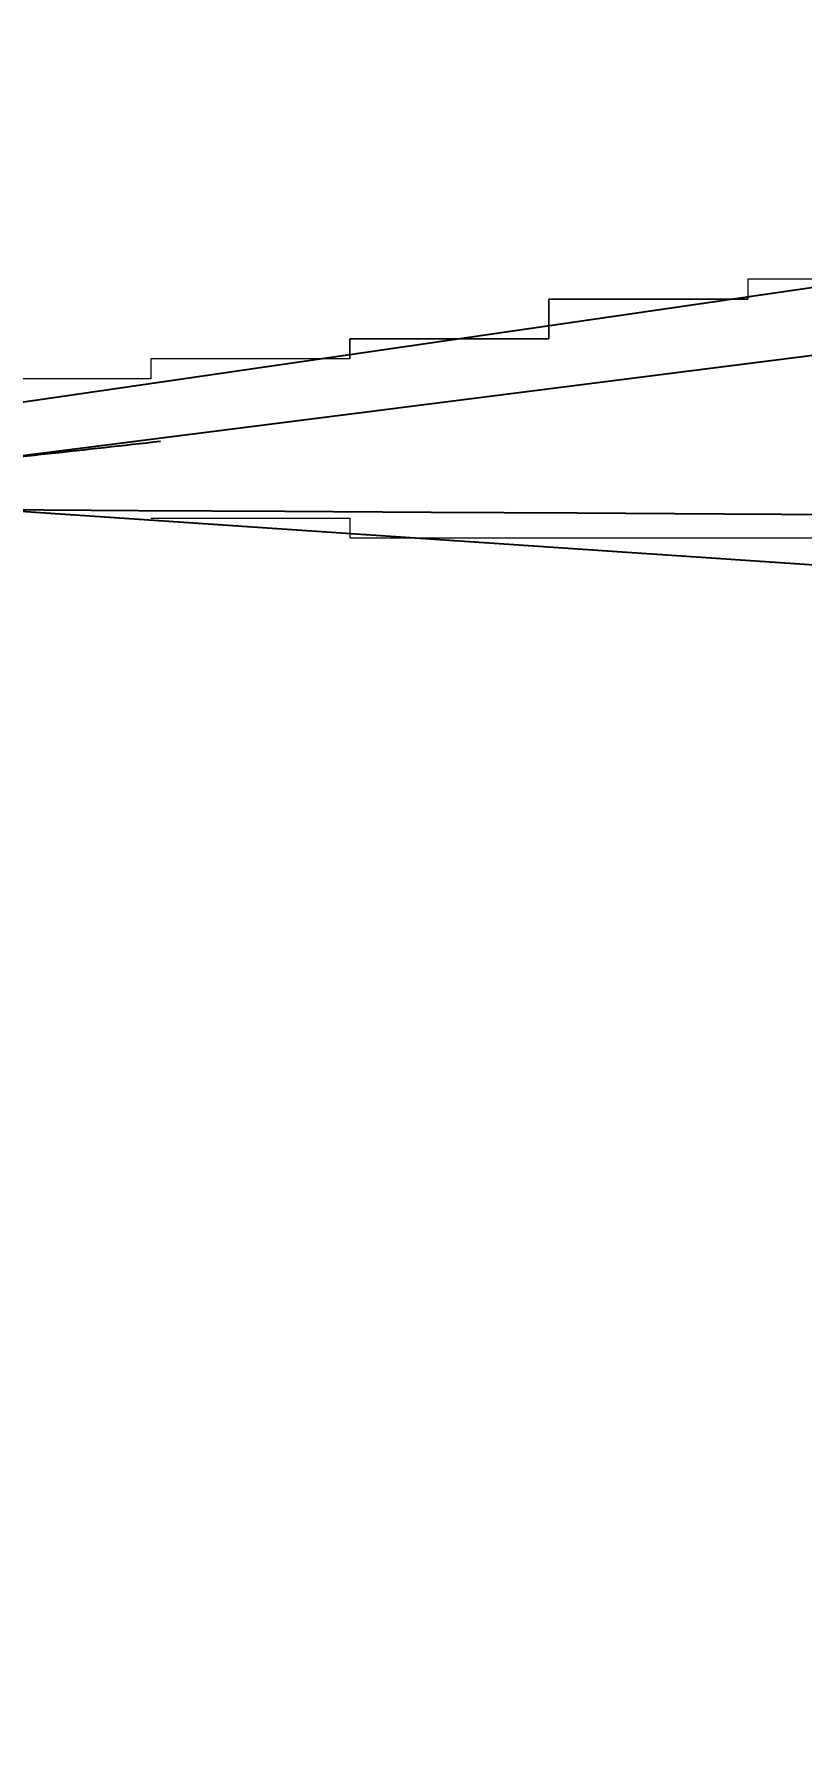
# Model space of a CAD drawing. Header units: millimetres. Extents: x -174040 to 151923, y -227569 to 142020.
# Drawn here: x -118737 to -118352, y -2712 to -1858 of the extents above; entities that cross this region are included whole.
import ezdxf

# ---------------------------------------------------------------- set-up
doc = ezdxf.new("R2010")
doc.units = ezdxf.units.MM
doc.header["$LTSCALE"] = 5
doc.linetypes.add('E-RG-1F$0$$0$DOTE', pattern=[2.42, 2, -0.2, 0.02, -0.2])
for name, color, linetype in [('00外装饰面', 21, 'Continuous'), ('A—楼梯、电梯、栏杆', 50, 'Continuous'), ('A—轴线、尺寸', 1, 'Continuous'), ('E1-RI-3F$0$J-DOTE轴线', 1, 'Continuous'), ('轴线100', 1, 'Continuous')]:
    doc.layers.add(name, color=color, linetype=linetype)
doc.layers.add('E1-RI-3F$0$A-GLAZ', color=6, linetype='Continuous', lineweight=5)
doc.styles.add('ARIAL', font='arial.ttf')
doc.dimstyles.new('200', dxfattribs={"dimscale": 200, "dimtxt": 2.5, "dimasz": 2, "dimexe": 1, "dimexo": 1, "dimgap": 0.8, "dimtad": 1, "dimdec": 0, "dimdsep": 46, "dimtxsty": 'ARIAL', "dimblk1": 'ARCHTICK', "dimblk2": 'ARCHTICK', "dimsah": 1, "dimcen": -0.9, "dimdle": 1, "dimclrd": 256, "dimclre": 256, "dimclrt": 40, "dimaunit": 1, "dimadec": 0, "dimazin": 0, "dimtfac": 0.35, "dimtdec": 0, "dimtix": 1, "dimtmove": 2, "dimatfit": 3, "dimldrblk": 'ARCHTICK', "dimfxl": 0, "dimtvp": 0.8, "dimtolj": 1, "dimtzin": 0, "dimarcsym": 0})

# ---------------------------------------------------------------- blocks, each defined once
blk = doc.blocks.new('_ArchTick')
at = {"color": 0, "linetype": 'ByBlock', "const_width": 0.15}
blk.add_lwpolyline([(-0.5, -0.5), (0.5, 0.5)], dxfattribs=at)
blk = doc.blocks.new('*D204')
at = {"layer": 'A—轴线、尺寸', "linetype": 'ByBlock', "lineweight": -2}
for p, q in [((-120659.73, 2767.99), (-118654.77, -6703.09)), ((-130998.15, 905.52), (-128927.12, -8877.67)), ((-129164.21, -8723.43), (-118500.53, -6466))]:
    blk.add_line(p, q, dxfattribs=at)
at = {"layer": 'Defpoints', "color": 0, "linetype": 'ByBlock'}
for p in [(-120701.15, 2963.66), (-131039.58, 1101.18), (-118696.19, -6507.43)]:
    blk.add_point(p, dxfattribs=at)
at = {"layer": 'A—轴线、尺寸', "linetype": 'ByBlock', "lineweight": -2, "xscale": 400, "yscale": 400, "zscale": 400}
for p, rotation in [((-118696.19, -6507.43), 11.95264845949663), ((-128968.54, -8682.01), 191.9526484594966)]:
    blk.add_blockref('_ArchTick', p, dxfattribs=dict(at, rotation=rotation))
at = {"layer": 'A—轴线、尺寸', "color": 40, "linetype": 'ByBlock', "insert": (-123918.38, -7188.43), "char_height": 500, "attachment_point": 5, "rotation": 11.95265, "style": 'ARIAL'}
blk.add_mtext('\\A1;10500', dxfattribs=at)
blk = doc.blocks.new('*D205')
at = {"layer": 'A—轴线、尺寸', "linetype": 'ByBlock', "lineweight": -2}
for p, q in [((-113662.22, 3512.54), (-111806.54, -5253.37)), ((-120663.67, 2786.61), (-118654.77, -6703.09)), ((-111652.3, -5016.28), (-116518.79, -6046.49)), ((-118891.86, -6548.85), (-118286.99, -6420.8))]:
    blk.add_line(p, q, dxfattribs=at)
at = {"layer": 'Defpoints', "color": 0, "linetype": 'ByBlock'}
for p in [(-113703.64, 3708.2), (-120705.09, 2982.27), (-111847.96, -5057.7)]:
    blk.add_point(p, dxfattribs=at)
at = {"layer": 'A—轴线、尺寸', "linetype": 'ByBlock', "lineweight": -2, "xscale": 400, "yscale": 400, "zscale": 400}
for p, rotation in [((-111847.96, -5057.7), 11.95264845949663), ((-118696.19, -6507.43), 191.9526484594966)]:
    blk.add_blockref('_ArchTick', p, dxfattribs=dict(at, rotation=rotation))
at = {"layer": 'A—轴线、尺寸', "color": 40, "linetype": 'ByBlock', "insert": (-117455.96, -5982.97), "char_height": 500, "attachment_point": 5, "rotation": 11.95265, "style": 'ARIAL'}
blk.add_mtext('\\A1;7000', dxfattribs=at)
blk = doc.blocks.new('*D250')
at = {"layer": 'A—轴线、尺寸', "linetype": 'ByBlock', "lineweight": -2}
for p, q in [((-113765.77, 4001.69), (-111599.43, -6231.69)), ((-141374.06, -779.91), (-138992.37, -12030.58)), ((-139229.45, -11876.34), (-111445.19, -5994.61))]:
    blk.add_line(p, q, dxfattribs=at)
at = {"layer": 'Defpoints', "color": 0, "linetype": 'ByBlock'}
for p in [(-113807.19, 4197.36), (-141415.48, -584.25), (-111640.85, -6036.03)]:
    blk.add_point(p, dxfattribs=at)
at = {"layer": 'A—轴线、尺寸', "linetype": 'ByBlock', "lineweight": -2, "xscale": 400, "yscale": 400, "zscale": 400}
for p, rotation in [((-111640.85, -6036.03), 11.95264845949663), ((-139033.79, -11834.92), 191.9526484594966)]:
    blk.add_blockref('_ArchTick', p, dxfattribs=dict(at, rotation=rotation))
at = {"layer": 'A—轴线、尺寸', "color": 40, "linetype": 'ByBlock', "insert": (-125423.33, -8529.19), "char_height": 500, "attachment_point": 5, "rotation": 11.95265, "style": 'ARIAL'}
blk.add_mtext('\\A1;28000', dxfattribs=at)
blk = doc.blocks.new('A$C1C9D1350')
at = {"layer": '轴线100', "linetype": 'E-RG-1F$0$$0$DOTE'}
blk.add_arc((-185606.87, -484410.07), 487500, 90.1310594, 98.0275648, dxfattribs=at)

msp = doc.modelspace()

# ---------------------------------------------------------------- linework, layer by layer
at = {"layer": '00外装饰面', "linetype": 'ByBlock', "ltscale": 5}
msp.add_lwpolyline([(-134258.8, -2040.11), (-134130.33, -2646.92, -0.034352), (-67514.07, 2263.76), (-67252.44, 5211.15)], format="xyb", dxfattribs=at)
at = {"layer": 'A—楼梯、电梯、栏杆'}
for p, q in [((-117791.39, -1905.02, 0.06), (-118786.34, -2049.49, 0.06)), ((-118257.33, -2008.48), (-118760.97, -2072.21)), ((-118758.34, -2097.07), (-118684.84, -2097.48)), ((-118239.1, -2132.14), (-118758.34, -2097.07)), ((-118684.84, -2097.48), (-118611.34, -2097.9)), ((-118611.34, -2097.9), (-118537.84, -2098.32)), ((-118537.84, -2098.32), (-118464.34, -2098.74)), ((-118464.34, -2098.74), (-118390.84, -2099.15)), ((-118390.84, -2099.15), (-118317.34, -2099.57))]:
    msp.add_line(p, q, dxfattribs=at)
msp.add_arc((-120064.65, 10252.39), 12393.36, 275.919322, 276.44381, dxfattribs=at)
at = {"layer": 'E1-RI-3F$0$A-GLAZ', "color": 8}
for p, q in [((-118278.71, -1981.3), (-118378.71, -1981.3)), ((-118378.71, -1981.3), (-118378.71, -1981.3)), ((-118378.71, -1981.3), (-118378.71, -1981.3)), ((-118378.71, -1981.3), (-118378.71, -1981.3)), ((-118378.71, -1981.3), (-118378.71, -1991.3)), ((-118378.71, -1991.3), (-118478.71, -1991.3)), ((-118478.71, -1991.3), (-118478.71, -2001.3)), ((-118478.71, -2001.3), (-118478.71, -1991.3)), ((-118478.71, -1991.3), (-118478.71, -1991.3)), ((-118478.71, -1991.3), (-118478.71, -1991.3)), ((-118478.71, -1991.3), (-118478.71, -1991.3)), ((-118478.71, -1991.3), (-118478.71, -1991.3)), ((-118478.71, -1991.3), (-118478.71, -1991.3)), ((-118478.71, -1991.3), (-118478.71, -1991.3)), ((-118478.71, -1991.3), (-118478.71, -1991.3)), ((-118478.71, -1991.3), (-118478.71, -1991.3)), ((-118478.71, -1991.3), (-118478.71, -1991.3)), ((-118478.71, -1991.3), (-118378.71, -1991.3)), ((-118378.71, -1991.3), (-118378.71, -1991.3)), ((-118378.71, -1991.3), (-118378.71, -1991.3)), ((-118378.71, -1991.3), (-118378.71, -1991.3)), ((-118378.71, -1991.3), (-118378.71, -1991.3)), ((-118378.71, -1991.3), (-118378.71, -1991.3)), ((-118378.71, -1991.3), (-118378.71, -1991.3)), ((-118378.71, -1991.3), (-118378.71, -1991.3)), ((-118378.71, -1991.3), (-118378.71, -1991.3)), ((-118378.71, -1991.3), (-118378.71, -1991.3)), ((-118378.71, -1991.3), (-118378.71, -1991.3)), ((-118378.71, -1991.3), (-118378.71, -1991.3)), ((-118378.71, -1991.3), (-118378.71, -1991.3)), ((-118378.71, -1991.3), (-118378.71, -1991.3)), ((-118378.71, -1991.3), (-118378.71, -1991.3)), ((-118378.71, -1991.3), (-118378.71, -1991.3)), ((-118378.71, -1991.3), (-118378.71, -1991.3)), ((-118378.71, -1991.3), (-118378.71, -1991.3)), ((-118378.71, -1991.3), (-118378.71, -1991.3)), ((-118378.71, -1991.3), (-118378.71, -1991.3)), ((-118378.71, -1991.3), (-118378.71, -1991.3)), ((-118378.71, -1991.3), (-118378.71, -1991.3)), ((-118378.71, -1991.3), (-118378.71, -1991.3)), ((-118478.71, -2001.3), (-118478.71, -2001.3)), ((-118478.71, -2001.3), (-118478.71, -2001.3)), ((-118478.71, -2001.3), (-118478.71, -2001.3)), ((-118478.71, -2001.3), (-118478.71, -2001.3)), ((-118478.71, -2001.3), (-118478.71, -2001.3)), ((-118478.71, -2001.3), (-118478.71, -2001.3)), ((-118478.71, -2001.3), (-118478.71, -2011.3)), ((-118478.71, -2011.3), (-118478.71, -2001.3)), ((-118478.71, -2001.3), (-118478.71, -2001.3)), ((-118478.71, -2001.3), (-118478.71, -2001.3)), ((-118478.71, -2001.3), (-118478.71, -2001.3)), ((-118478.71, -2001.3), (-118478.71, -2001.3)), ((-118478.71, -2001.3), (-118478.71, -2001.3)), ((-118478.71, -2001.3), (-118478.71, -2001.3)), ((-118478.71, -2001.3), (-118478.71, -2001.3)), ((-118478.71, -2001.3), (-118478.71, -2001.3)), ((-118478.71, -2001.3), (-118478.71, -2001.3)), ((-118478.71, -2001.3), (-118478.71, -2001.3)), ((-118478.71, -2001.3), (-118478.71, -2001.3)), ((-118478.71, -2001.3), (-118478.71, -2001.3)), ((-118478.71, -2001.3), (-118478.71, -2001.3)), ((-118478.71, -2001.3), (-118478.71, -2001.3)), ((-118478.71, -2001.3), (-118478.71, -2001.3)), ((-118478.71, -2001.3), (-118478.71, -2001.3)), ((-118478.71, -2001.3), (-118478.71, -2001.3)), ((-118478.71, -2001.3), (-118478.71, -2001.3)), ((-118478.71, -2001.3), (-118478.71, -2001.3)), ((-118478.71, -2001.3), (-118478.71, -2001.3)), ((-118478.71, -2001.3), (-118478.71, -2001.3)), ((-118478.71, -2001.3), (-118478.71, -2001.3)), ((-118478.71, -2001.3), (-118478.71, -2001.3)), ((-118478.71, -2001.3), (-118478.71, -2001.3)), ((-118478.71, -2001.3), (-118478.71, -2001.3)), ((-118478.71, -2001.3), (-118478.71, -2001.3)), ((-118478.71, -2001.3), (-118478.71, -2001.3)), ((-118478.71, -2001.3), (-118478.71, -2001.3)), ((-118478.71, -2001.3), (-118478.71, -2001.3)), ((-118478.71, -2001.3), (-118478.71, -2001.3)), ((-118478.71, -2001.3), (-118478.71, -2001.3)), ((-118478.71, -2001.3), (-118478.71, -2001.3)), ((-118478.71, -2001.3), (-118478.71, -2001.3)), ((-118478.71, -2001.3), (-118478.71, -2001.3)), ((-118478.71, -2001.3), (-118478.71, -2001.3)), ((-118478.71, -2001.3), (-118478.71, -2001.3)), ((-118478.71, -2001.3), (-118478.71, -2001.3)), ((-118478.71, -2001.3), (-118478.71, -2001.3)), ((-118478.71, -2001.3), (-118478.71, -2001.3)), ((-118478.71, -2001.3), (-118478.71, -2001.3)), ((-118478.71, -2001.3), (-118478.71, -2001.3)), ((-118478.71, -2001.3), (-118478.71, -2001.3)), ((-118478.71, -2001.3), (-118478.71, -2001.3)), ((-118478.71, -2001.3), (-118478.71, -2001.3)), ((-118478.71, -2001.3), (-118478.71, -2001.3)), ((-118478.71, -2001.3), (-118478.71, -2001.3)), ((-118478.71, -2001.3), (-118478.71, -2001.3)), ((-118478.71, -2001.3), (-118478.71, -2001.3)), ((-118478.71, -2001.3), (-118478.71, -2001.3)), ((-118478.71, -2001.3), (-118478.71, -2001.3)), ((-118478.71, -2001.3), (-118478.71, -2001.3)), ((-118478.71, -2001.3), (-118478.71, -2001.3)), ((-118478.71, -2001.3), (-118478.71, -2001.3)), ((-118478.71, -2001.3), (-118478.71, -2001.3)), ((-118478.71, -2001.3), (-118478.71, -2001.3)), ((-118478.71, -2001.3), (-118478.71, -2001.3)), ((-118478.71, -2001.3), (-118478.71, -2001.3)), ((-118478.71, -2001.3), (-118478.71, -2001.3)), ((-118478.71, -2011.3), (-118578.71, -2011.3)), ((-118578.71, -2011.3), (-118578.71, -2011.3)), ((-118578.71, -2011.3), (-118578.71, -2011.3)), ((-118578.71, -2011.3), (-118578.71, -2011.3)), ((-118578.71, -2011.3), (-118578.71, -2011.3)), ((-118578.71, -2011.3), (-118578.71, -2011.3)), ((-118578.71, -2011.3), (-118578.71, -2021.3)), ((-118578.71, -2021.3), (-118578.71, -2011.3)), ((-118578.71, -2011.3), (-118578.71, -2011.3)), ((-118578.71, -2011.3), (-118578.71, -2011.3)), ((-118578.71, -2011.3), (-118578.71, -2011.3)), ((-118578.71, -2011.3), (-118578.71, -2011.3)), ((-118578.71, -2011.3), (-118578.71, -2011.3)), ((-118578.71, -2011.3), (-118578.71, -2011.3)), ((-118578.71, -2011.3), (-118578.71, -2011.3)), ((-118578.71, -2011.3), (-118578.71, -2011.3)), ((-118578.71, -2011.3), (-118578.71, -2011.3)), ((-118578.71, -2011.3), (-118578.71, -2011.3)), ((-118578.71, -2011.3), (-118578.71, -2011.3)), ((-118578.71, -2011.3), (-118578.71, -2011.3)), ((-118578.71, -2011.3), (-118578.71, -2011.3)), ((-118578.71, -2011.3), (-118578.71, -2011.3)), ((-118578.71, -2011.3), (-118578.71, -2011.3)), ((-118578.71, -2011.3), (-118578.71, -2011.3)), ((-118578.71, -2011.3), (-118578.71, -2011.3)), ((-118578.71, -2011.3), (-118578.71, -2011.3)), ((-118578.71, -2011.3), (-118578.71, -2011.3)), ((-118578.71, -2011.3), (-118578.71, -2011.3)), ((-118578.71, -2011.3), (-118578.71, -2011.3)), ((-118578.71, -2011.3), (-118578.71, -2011.3)), ((-118578.71, -2011.3), (-118578.71, -2011.3)), ((-118578.71, -2011.3), (-118578.71, -2011.3)), ((-118578.71, -2011.3), (-118578.71, -2011.3)), ((-118578.71, -2011.3), (-118578.71, -2011.3)), ((-118578.71, -2011.3), (-118578.71, -2011.3)), ((-118578.71, -2011.3), (-118578.71, -2011.3)), ((-118578.71, -2011.3), (-118578.71, -2011.3)), ((-118578.71, -2011.3), (-118578.71, -2011.3)), ((-118578.71, -2011.3), (-118578.71, -2011.3)), ((-118578.71, -2011.3), (-118578.71, -2011.3)), ((-118578.71, -2011.3), (-118578.71, -2011.3)), ((-118578.71, -2011.3), (-118578.71, -2011.3)), ((-118578.71, -2011.3), (-118578.71, -2011.3)), ((-118578.71, -2011.3), (-118578.71, -2011.3)), ((-118578.71, -2011.3), (-118578.71, -2011.3)), ((-118578.71, -2011.3), (-118578.71, -2011.3)), ((-118578.71, -2011.3), (-118578.71, -2011.3)), ((-118578.71, -2011.3), (-118578.71, -2011.3)), ((-118578.71, -2011.3), (-118578.71, -2011.3)), ((-118578.71, -2011.3), (-118578.71, -2011.3)), ((-118578.71, -2011.3), (-118578.71, -2011.3)), ((-118578.71, -2011.3), (-118578.71, -2011.3)), ((-118578.71, -2011.3), (-118578.71, -2011.3)), ((-118578.71, -2011.3), (-118578.71, -2011.3)), ((-118578.71, -2011.3), (-118578.71, -2011.3)), ((-118578.71, -2011.3), (-118578.71, -2011.3)), ((-118578.71, -2011.3), (-118578.71, -2011.3)), ((-118578.71, -2011.3), (-118578.71, -2011.3)), ((-118578.71, -2011.3), (-118578.71, -2011.3)), ((-118578.71, -2011.3), (-118578.71, -2011.3)), ((-118578.71, -2011.3), (-118478.71, -2011.3)), ((-118578.71, -2011.3), (-118578.71, -2011.3)), ((-118478.71, -2011.3), (-118478.71, -2011.3)), ((-118478.71, -2011.3), (-118478.71, -2011.3)), ((-118478.71, -2011.3), (-118478.71, -2011.3)), ((-118478.71, -2011.3), (-118478.71, -2011.3)), ((-118478.71, -2011.3), (-118478.71, -2011.3)), ((-118478.71, -2011.3), (-118478.71, -2011.3)), ((-118478.71, -2011.3), (-118478.71, -2011.3)), ((-118578.71, -2021.3), (-118678.71, -2021.3)), ((-118678.71, -2021.3), (-118678.71, -2021.3)), ((-118678.71, -2021.3), (-118678.71, -2021.3)), ((-118678.71, -2021.3), (-118678.71, -2021.3)), ((-118678.71, -2021.3), (-118678.71, -2021.3)), ((-118678.71, -2021.3), (-118678.71, -2031.3)), ((-118578.71, -2021.3), (-118578.71, -2021.3)), ((-118578.71, -2021.3), (-118578.71, -2021.3)), ((-118578.71, -2021.3), (-118578.71, -2021.3)), ((-118578.71, -2021.3), (-118578.71, -2021.3)), ((-118578.71, -2021.3), (-118578.71, -2021.3)), ((-118578.71, -2021.3), (-118578.71, -2021.3)), ((-118578.71, -2021.3), (-118578.71, -2021.3)), ((-118578.71, -2021.3), (-118578.71, -2021.3)), ((-118578.71, -2021.3), (-118578.71, -2021.3)), ((-118578.71, -2021.3), (-118578.71, -2021.3)), ((-118578.71, -2021.3), (-118578.71, -2021.3)), ((-118678.71, -2031.3), (-118778.71, -2031.3)), ((-118678.71, -2031.3), (-118678.71, -2031.3)), ((-118678.71, -2031.3), (-118678.71, -2031.3)), ((-118678.71, -2031.3), (-118678.71, -2031.3)), ((-118678.71, -2101.3), (-118678.71, -2101.3)), ((-118678.71, -2101.3), (-118678.71, -2101.3)), ((-118678.71, -2101.3), (-118678.71, -2101.3)), ((-118678.71, -2101.3), (-118678.71, -2101.3)), ((-118678.71, -2101.3), (-118678.71, -2101.3)), ((-118678.71, -2101.3), (-118678.71, -2101.3)), ((-118678.71, -2101.3), (-118678.71, -2101.3)), ((-118678.71, -2101.3), (-118678.71, -2101.3)), ((-118678.71, -2101.3), (-118678.71, -2101.3)), ((-118678.71, -2101.3), (-118678.71, -2101.3)), ((-118678.71, -2101.3), (-118678.71, -2101.3)), ((-118678.71, -2101.3), (-118678.71, -2101.3)), ((-118678.71, -2101.3), (-118678.71, -2101.3)), ((-118678.71, -2101.3), (-118678.71, -2101.3)), ((-118678.71, -2101.3), (-118678.71, -2101.3)), ((-118678.71, -2101.3), (-118678.71, -2101.3)), ((-118678.71, -2101.3), (-118678.71, -2101.3)), ((-118678.71, -2101.3), (-118678.71, -2101.3)), ((-118678.71, -2101.3), (-118678.71, -2101.3)), ((-118678.71, -2101.3), (-118678.71, -2101.3)), ((-118678.71, -2101.3), (-118678.71, -2101.3)), ((-118678.71, -2101.3), (-118678.71, -2101.3)), ((-118678.71, -2101.3), (-118678.71, -2101.3)), ((-118678.71, -2101.3), (-118678.71, -2101.3)), ((-118678.71, -2101.3), (-118578.71, -2101.3)), ((-118578.71, -2101.3), (-118578.71, -2101.3)), ((-118578.71, -2101.3), (-118578.71, -2101.3)), ((-118578.71, -2101.3), (-118578.71, -2101.3)), ((-118578.71, -2101.3), (-118578.71, -2101.3)), ((-118578.71, -2101.3), (-118578.71, -2101.3)), ((-118578.71, -2101.3), (-118578.71, -2101.3)), ((-118578.71, -2101.3), (-118578.71, -2101.3)), ((-118578.71, -2101.3), (-118578.71, -2101.3)), ((-118578.71, -2101.3), (-118578.71, -2101.3)), ((-118578.71, -2101.3), (-118578.71, -2101.3)), ((-118578.71, -2101.3), (-118578.71, -2101.3)), ((-118578.71, -2101.3), (-118578.71, -2101.3)), ((-118578.71, -2101.3), (-118578.71, -2101.3)), ((-118578.71, -2101.3), (-118578.71, -2101.3)), ((-118578.71, -2101.3), (-118578.71, -2101.3)), ((-118578.71, -2101.3), (-118578.71, -2101.3)), ((-118578.71, -2101.3), (-118578.71, -2101.3)), ((-118578.71, -2101.3), (-118578.71, -2101.3)), ((-118578.71, -2101.3), (-118578.71, -2101.3)), ((-118578.71, -2101.3), (-118578.71, -2101.3)), ((-118578.71, -2101.3), (-118578.71, -2101.3)), ((-118578.71, -2101.3), (-118578.71, -2101.3)), ((-118578.71, -2101.3), (-118578.71, -2101.3)), ((-118578.71, -2101.3), (-118578.71, -2101.3)), ((-118578.71, -2101.3), (-118578.71, -2101.3)), ((-118578.71, -2101.3), (-118578.71, -2101.3)), ((-118578.71, -2101.3), (-118578.71, -2101.3)), ((-118578.71, -2101.3), (-118578.71, -2101.3)), ((-118578.71, -2101.3), (-118578.71, -2101.3)), ((-118578.71, -2101.3), (-118578.71, -2101.3)), ((-118578.71, -2101.3), (-118578.71, -2111.3)), ((-118578.71, -2111.3), (-118578.71, -2111.3)), ((-118578.71, -2111.3), (-118578.71, -2111.3)), ((-118578.71, -2111.3), (-118578.71, -2111.3)), ((-118578.71, -2111.3), (-118578.71, -2111.3)), ((-118578.71, -2111.3), (-118578.71, -2111.3)), ((-118578.71, -2111.3), (-118578.71, -2111.3)), ((-118578.71, -2111.3), (-118578.71, -2111.3)), ((-118578.71, -2111.3), (-118578.71, -2111.3)), ((-118578.71, -2111.3), (-118578.71, -2111.3)), ((-118578.71, -2111.3), (-118578.71, -2111.3)), ((-118578.71, -2111.3), (-118578.71, -2111.3)), ((-118578.71, -2111.3), (-118478.71, -2111.3)), ((-118478.71, -2111.3), (-118478.71, -2111.3)), ((-118478.71, -2111.3), (-118478.71, -2111.3)), ((-118478.71, -2111.3), (-118478.71, -2111.3)), ((-118478.71, -2111.3), (-118478.71, -2111.3)), ((-118478.71, -2111.3), (-118478.71, -2111.3)), ((-118478.71, -2111.3), (-118478.71, -2111.3)), ((-118478.71, -2111.3), (-118478.71, -2111.3)), ((-118478.71, -2111.3), (-118478.71, -2111.3)), ((-118478.71, -2111.3), (-118478.71, -2111.3)), ((-118478.71, -2111.3), (-118478.71, -2111.3)), ((-118478.71, -2111.3), (-118478.71, -2111.3)), ((-118478.71, -2111.3), (-118478.71, -2111.3)), ((-118478.71, -2111.3), (-118478.71, -2111.3)), ((-118478.71, -2111.3), (-118478.71, -2111.3)), ((-118478.71, -2111.3), (-118478.71, -2111.3)), ((-118478.71, -2111.3), (-118478.71, -2111.3)), ((-118478.71, -2111.3), (-118478.71, -2111.3)), ((-118478.71, -2111.3), (-118478.71, -2111.3)), ((-118478.71, -2111.3), (-118478.71, -2111.3)), ((-118478.71, -2111.3), (-118478.71, -2111.3)), ((-118478.71, -2111.3), (-118478.71, -2111.3)), ((-118478.71, -2111.3), (-118478.71, -2111.3)), ((-118478.71, -2111.3), (-118478.71, -2111.3)), ((-118478.71, -2111.3), (-118478.71, -2111.3)), ((-118478.71, -2111.3), (-118478.71, -2111.3)), ((-118478.71, -2111.3), (-118478.71, -2111.3)), ((-118478.71, -2111.3), (-118478.71, -2111.3)), ((-118478.71, -2111.3), (-118478.71, -2111.3)), ((-118478.71, -2111.3), (-118478.71, -2111.3)), ((-118478.71, -2111.3), (-118478.71, -2111.3)), ((-118478.71, -2111.3), (-118478.71, -2111.3)), ((-118478.71, -2111.3), (-118478.71, -2111.3)), ((-118478.71, -2111.3), (-118478.71, -2111.3)), ((-118478.71, -2111.3), (-118478.71, -2111.3)), ((-118478.71, -2111.3), (-118478.71, -2111.3)), ((-118478.71, -2111.3), (-118478.71, -2111.3)), ((-118478.71, -2111.3), (-118478.71, -2111.3)), ((-118478.71, -2111.3), (-118478.71, -2111.3)), ((-118478.71, -2111.3), (-118478.71, -2111.3)), ((-118478.71, -2111.3), (-118478.71, -2111.3)), ((-118478.71, -2111.3), (-118478.71, -2111.3)), ((-118478.71, -2111.3), (-118478.71, -2111.3)), ((-118478.71, -2111.3), (-118378.71, -2111.3)), ((-118378.71, -2111.3), (-118378.71, -2111.3)), ((-118378.71, -2111.3), (-118378.71, -2111.3)), ((-118378.71, -2111.3), (-118378.71, -2111.3)), ((-118378.71, -2111.3), (-118378.71, -2111.3)), ((-118378.71, -2111.3), (-118378.71, -2111.3)), ((-118378.71, -2111.3), (-118378.71, -2111.3)), ((-118378.71, -2111.3), (-118378.71, -2111.3)), ((-118378.71, -2111.3), (-118378.71, -2111.3)), ((-118378.71, -2111.3), (-118378.71, -2111.3)), ((-118378.71, -2111.3), (-118378.71, -2111.3)), ((-118378.71, -2111.3), (-118378.71, -2111.3)), ((-118378.71, -2111.3), (-118378.71, -2111.3)), ((-118378.71, -2111.3), (-118378.71, -2111.3)), ((-118378.71, -2111.3), (-118378.71, -2111.3)), ((-118378.71, -2111.3), (-118378.71, -2111.3)), ((-118378.71, -2111.3), (-118378.71, -2111.3)), ((-118378.71, -2111.3), (-118378.71, -2111.3)), ((-118378.71, -2111.3), (-118378.71, -2111.3)), ((-118378.71, -2111.3), (-118378.71, -2111.3)), ((-118378.71, -2111.3), (-118378.71, -2111.3)), ((-118378.71, -2111.3), (-118378.71, -2111.3)), ((-118378.71, -2111.3), (-118378.71, -2111.3)), ((-118378.71, -2111.3), (-118378.71, -2111.3)), ((-118378.71, -2111.3), (-118378.71, -2111.3)), ((-118378.71, -2111.3), (-118378.71, -2111.3)), ((-118378.71, -2111.3), (-118378.71, -2111.3)), ((-118378.71, -2111.3), (-118378.71, -2111.3)), ((-118378.71, -2111.3), (-118378.71, -2111.3)), ((-118378.71, -2111.3), (-118378.71, -2111.3)), ((-118378.71, -2111.3), (-118378.71, -2111.3)), ((-118378.71, -2111.3), (-118378.71, -2111.3)), ((-118378.71, -2111.3), (-118378.71, -2111.3)), ((-118378.71, -2111.3), (-118378.71, -2111.3)), ((-118378.71, -2111.3), (-118378.71, -2111.3)), ((-118378.71, -2111.3), (-118378.71, -2111.3)), ((-118378.71, -2111.3), (-118378.71, -2111.3)), ((-118378.71, -2111.3), (-118378.71, -2111.3)), ((-118378.71, -2111.3), (-118378.71, -2111.3)), ((-118378.71, -2111.3), (-118378.71, -2111.3)), ((-118378.71, -2111.3), (-118378.71, -2111.3)), ((-118378.71, -2111.3), (-118378.71, -2111.3)), ((-118378.71, -2111.3), (-118378.71, -2111.3)), ((-118378.71, -2111.3), (-118278.71, -2111.3))]:
    msp.add_line(p, q, dxfattribs=at)
at = {"layer": 'E1-RI-3F$0$J-DOTE轴线'}
msp.add_lwpolyline([(-67538.25, 5387.11), (-67788.76, 2562.3, 0.034032), (-133894.97, -2310.23), (-134005.91, -1786.15)], format="xyb", dxfattribs=at)

# ---------------------------------------------------------------- block references
at = {"layer": '轴线100'}
msp.add_blockref('A$C1C9D1350', (120517.36, -520.57), dxfattribs=at)

# ---------------------------------------------------------------- dimensions: what is measured, and where the dimension line sits
at = {"layer": 'A—轴线、尺寸', "linetype": 'ByBlock'}
for base, p1, p2, picture, middle in [((-111640.85, -6036.03), (-141415.48, -584.25), (-113807.19, 4197.36), '*D250', (-125423.33, -8529.19)), ((-118696.19, -6507.43), (-131039.58, 1101.18), (-120701.15, 2963.66), '*D204', (-123918.38, -7188.43))]:
    dim = msp.add_linear_dim(base=base, p1=p1, p2=p2, angle=11.95265, dimstyle='200', dxfattribs=at)
    dim.commit()
    dim.dimension.update_dxf_attribs({"geometry": picture, "text_midpoint": middle})
dim = msp.add_linear_dim(base=(-111847.96, -5057.7), p1=(-120705.09, 2982.27), p2=(-113703.64, 3708.2), angle=11.95265, dimstyle='200', dxfattribs=at)
dim.commit()
dim.dimension.update_dxf_attribs({"geometry": '*D205', "text_midpoint": (-117455.96, -5982.97), "dimtype": 160})

doc.saveas('drawing.dxf')
